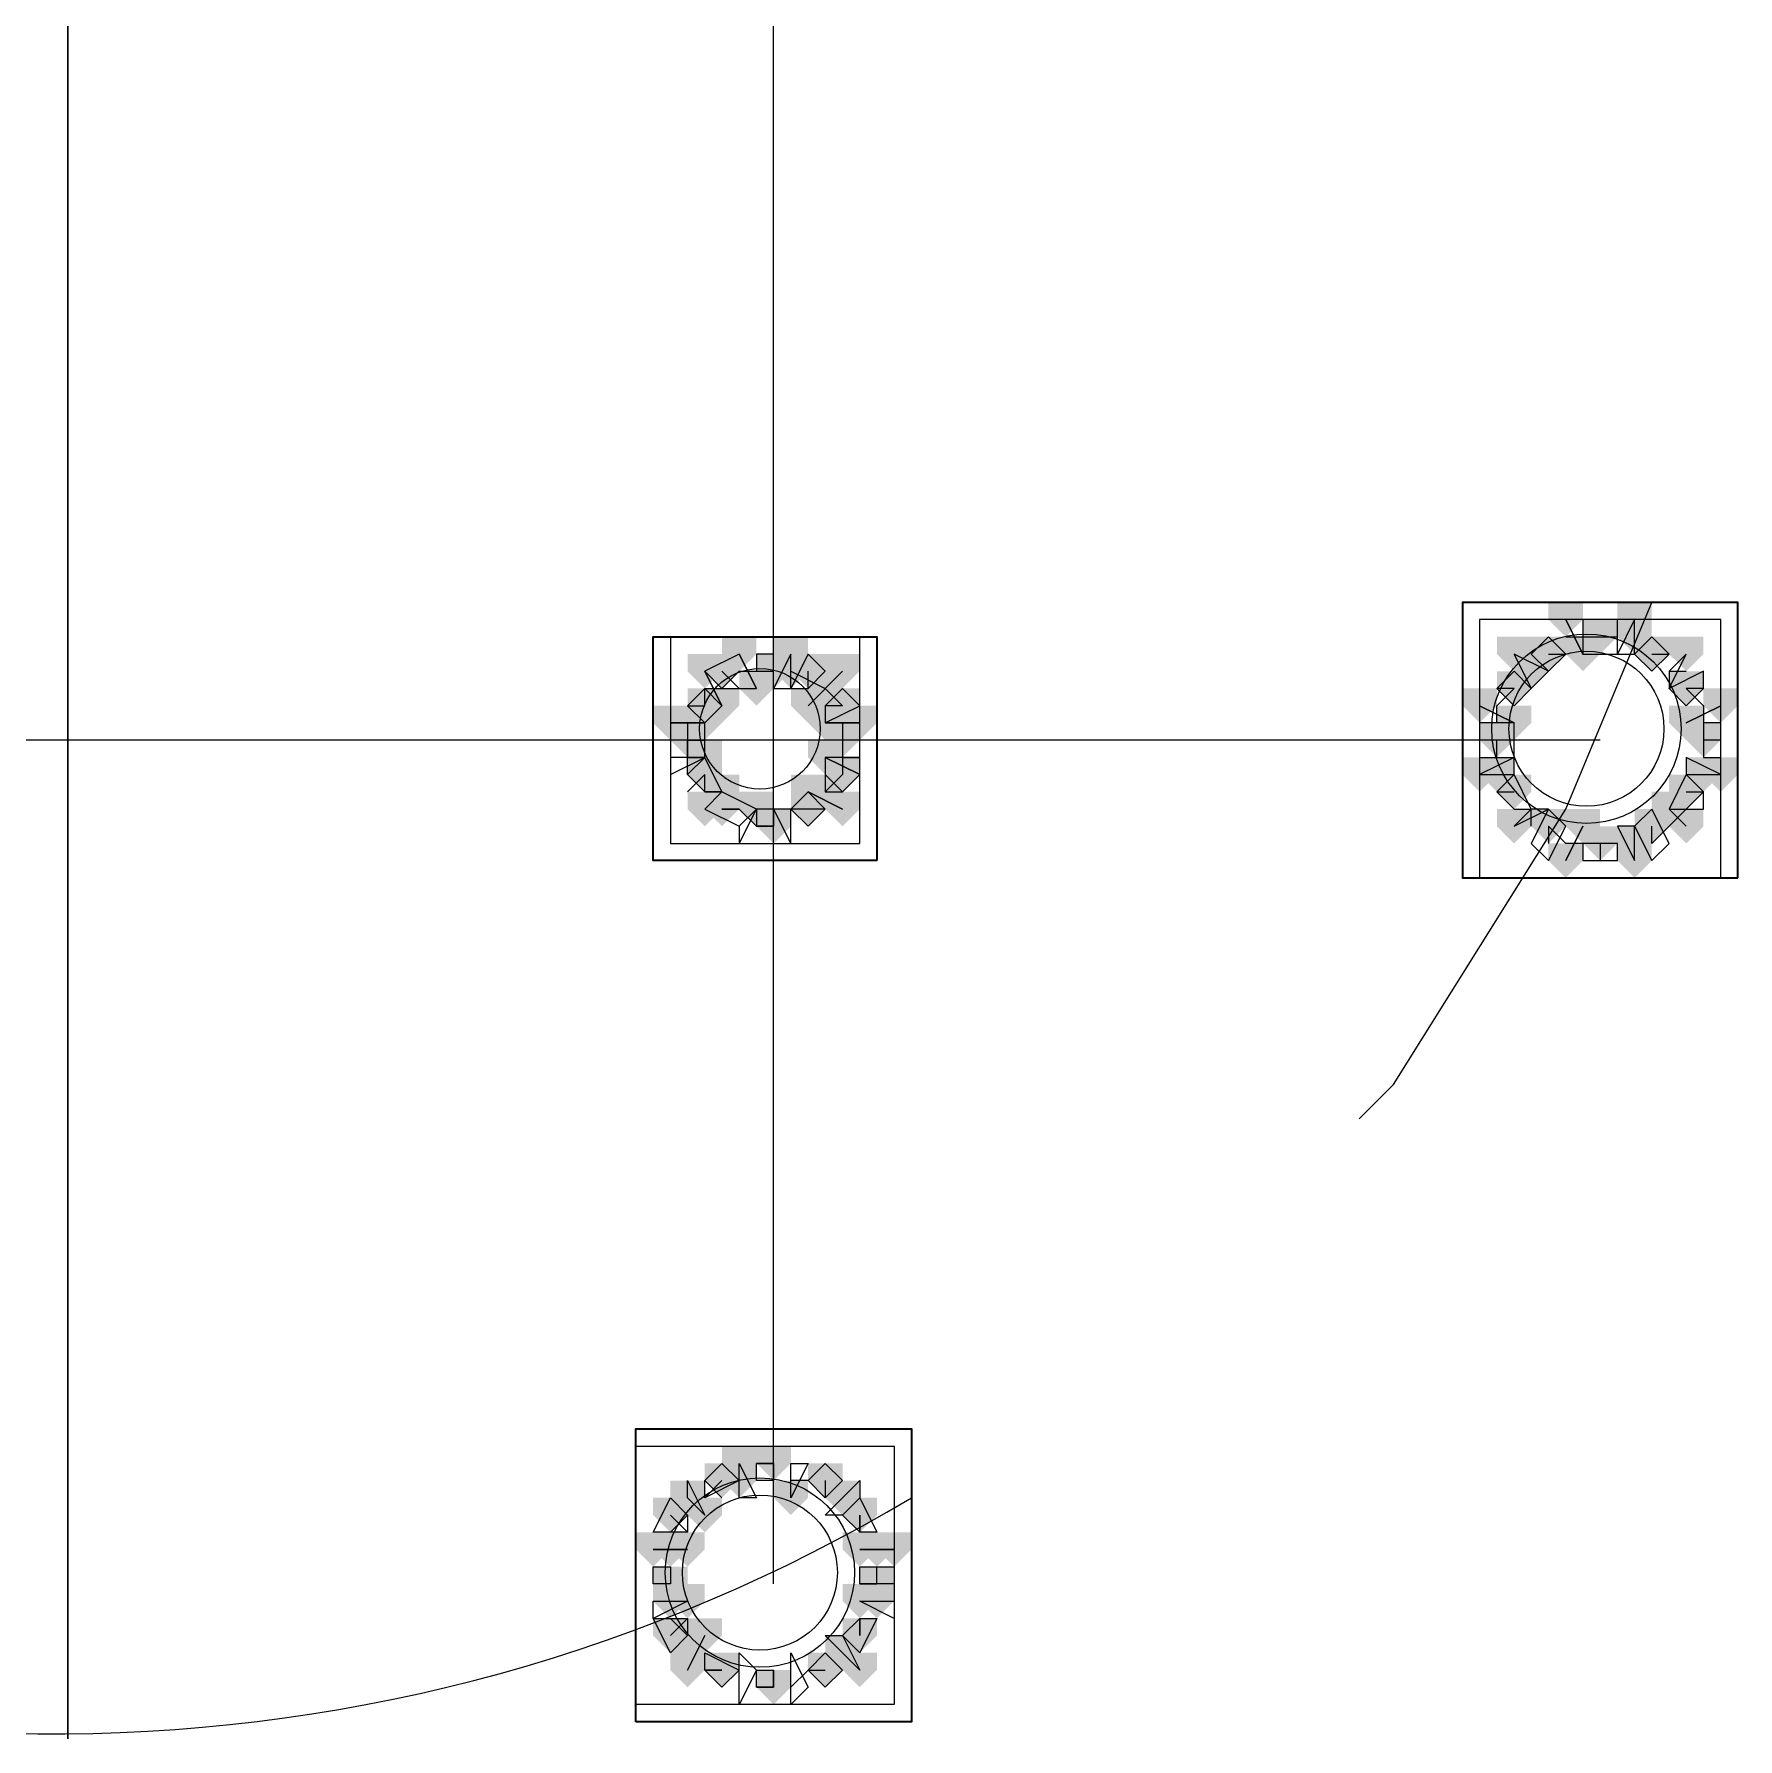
# Model space of a CAD drawing. Header units: millimetres. Extents: x 2315 to 4619, y 1334 to 1897.
# Drawn here: x 4171.91 to 4177.96, y 1548.66 to 1554.71 of the extents above; entities that cross this region are included whole.
import ezdxf

# ---------------------------------------------------------------- set-up
doc = ezdxf.new("R2010")
doc.units = ezdxf.units.MM
for name, color, linetype, true_color in [('PDF_10', 7, 'Continuous', 0x00b85c), ('PDF_AXIS', 7, 'Continuous', 0x00b85c), ('PDF_柱构件', 7, 'Continuous', 0x00b85c), ('PDF_转运站初步方案', 7, 'Continuous', 0x00b85c)]:
    doc.layers.add(name, color=color, linetype=linetype, true_color=true_color)
doc.layers.add('PDF_中心线层', color=1, linetype='Continuous')
doc.layers.add('PDF_粗实线层', color=7, linetype='Continuous')

msp = doc.modelspace()

# ---------------------------------------------------------------- hatches: boundary and pattern name
at = {"layer": 'PDF_10', "transparency": 33554559}
for points in [[(4177.4697, 1552.6298), (4177.4086, 1552.6298), (4177.4086, 1552.5687), (4177.4697, 1552.5076), (4177.5308, 1552.5687), (4177.5308, 1552.6298)], [(4177.4697, 1552.6298), (4177.4086, 1552.6298), (4177.4086, 1552.5687), (4177.4697, 1552.5076), (4177.5308, 1552.5687), (4177.5308, 1552.6298)], [(4177.4697, 1552.6298), (4177.4086, 1552.6298), (4177.4086, 1552.5687), (4177.4697, 1552.5076), (4177.5308, 1552.5687), (4177.5308, 1552.6298)], [(4177.2864, 1552.5687), (4177.2254, 1552.5687), (4177.2254, 1552.5076), (4177.2864, 1552.4466), (4177.3475, 1552.5076), (4177.3475, 1552.5687)], [(4177.2864, 1552.5687), (4177.2254, 1552.5687), (4177.2254, 1552.5076), (4177.2864, 1552.4466), (4177.3475, 1552.5076), (4177.3475, 1552.5687)], [(4177.2864, 1552.5687), (4177.2254, 1552.5687), (4177.2254, 1552.5076), (4177.2864, 1552.4466), (4177.3475, 1552.5076), (4177.3475, 1552.5687)], [(4177.6529, 1552.5687), (4177.5918, 1552.5687), (4177.5918, 1552.5076), (4177.6529, 1552.4466), (4177.714, 1552.5076), (4177.714, 1552.5687)], [(4177.6529, 1552.5687), (4177.5918, 1552.5687), (4177.5918, 1552.5076), (4177.6529, 1552.4466), (4177.714, 1552.5076), (4177.714, 1552.5687)], [(4177.6529, 1552.5687), (4177.5918, 1552.5687), (4177.5918, 1552.5076), (4177.6529, 1552.4466), (4177.714, 1552.5076), (4177.714, 1552.5687)], [(4174.3545, 1552.5076), (4174.2935, 1552.5076), (4174.2935, 1552.4466), (4174.3545, 1552.3855), (4174.4156, 1552.4466), (4174.4156, 1552.5076)], [(4174.3545, 1552.5076), (4174.2935, 1552.5076), (4174.2935, 1552.4466), (4174.3545, 1552.3855), (4174.4156, 1552.4466), (4174.4156, 1552.5076)], [(4174.5378, 1552.5076), (4174.4767, 1552.5076), (4174.4767, 1552.4466), (4174.5378, 1552.3855), (4174.5989, 1552.4466), (4174.5989, 1552.5076)], [(4174.5378, 1552.5076), (4174.4767, 1552.5076), (4174.4767, 1552.4466), (4174.5378, 1552.3855), (4174.5989, 1552.4466), (4174.5989, 1552.5076)], [(4174.6599, 1552.5076), (4174.5989, 1552.5076), (4174.5989, 1552.4466), (4174.6599, 1552.3855), (4174.721, 1552.4466), (4174.721, 1552.5076)], [(4174.6599, 1552.5076), (4174.5989, 1552.5076), (4174.5989, 1552.4466), (4174.6599, 1552.3855), (4174.721, 1552.4466), (4174.721, 1552.5076)], [(4177.1643, 1552.4466), (4177.1032, 1552.4466), (4177.1032, 1552.3855), (4177.1643, 1552.3244), (4177.2254, 1552.3855), (4177.2254, 1552.4466)], [(4177.1643, 1552.4466), (4177.1032, 1552.4466), (4177.1032, 1552.3855), (4177.1643, 1552.3244), (4177.2254, 1552.3855), (4177.2254, 1552.4466)], [(4177.7751, 1552.4466), (4177.714, 1552.4466), (4177.714, 1552.3855), (4177.7751, 1552.3244), (4177.8362, 1552.3855), (4177.8362, 1552.4466)], [(4177.7751, 1552.4466), (4177.714, 1552.4466), (4177.714, 1552.3855), (4177.7751, 1552.3244), (4177.8362, 1552.3855), (4177.8362, 1552.4466)], [(4174.2935, 1552.3855), (4174.2324, 1552.3855), (4174.2324, 1552.3244), (4174.2935, 1552.2633), (4174.3545, 1552.3244), (4174.3545, 1552.3855)], [(4174.2935, 1552.3855), (4174.2324, 1552.3855), (4174.2324, 1552.3244), (4174.2935, 1552.2633), (4174.3545, 1552.3244), (4174.3545, 1552.3855)], [(4174.7821, 1552.3855), (4174.721, 1552.3855), (4174.721, 1552.3244), (4174.7821, 1552.2633), (4174.8432, 1552.3244), (4174.8432, 1552.3855)], [(4174.7821, 1552.3855), (4174.721, 1552.3855), (4174.721, 1552.3244), (4174.7821, 1552.2633), (4174.8432, 1552.3244), (4174.8432, 1552.3855)], [(4174.2324, 1552.2633), (4174.1713, 1552.2633), (4174.1713, 1552.2022), (4174.2324, 1552.1412), (4174.2935, 1552.2022), (4174.2935, 1552.2633)], [(4174.2324, 1552.2633), (4174.1713, 1552.2633), (4174.1713, 1552.2022), (4174.2324, 1552.1412), (4174.2935, 1552.2022), (4174.2935, 1552.2633)], [(4174.7821, 1552.2633), (4174.721, 1552.2633), (4174.721, 1552.2022), (4174.7821, 1552.1412), (4174.8432, 1552.2022), (4174.8432, 1552.2633)], [(4174.7821, 1552.2633), (4174.721, 1552.2633), (4174.721, 1552.2022), (4174.7821, 1552.1412), (4174.8432, 1552.2022), (4174.8432, 1552.2633)], [(4177.1032, 1552.2633), (4177.0421, 1552.2633), (4177.0421, 1552.2022), (4177.1032, 1552.1412), (4177.1643, 1552.2022), (4177.1643, 1552.2633)], [(4177.1032, 1552.2633), (4177.0421, 1552.2633), (4177.0421, 1552.2022), (4177.1032, 1552.1412), (4177.1643, 1552.2022), (4177.1643, 1552.2633)], [(4177.1032, 1552.2633), (4177.0421, 1552.2633), (4177.0421, 1552.2022), (4177.1032, 1552.1412), (4177.1643, 1552.2022), (4177.1643, 1552.2633)], [(4177.8362, 1552.2633), (4177.7751, 1552.2633), (4177.7751, 1552.2022), (4177.8362, 1552.1412), (4177.8972, 1552.2022), (4177.8972, 1552.2633)], [(4177.8362, 1552.2633), (4177.7751, 1552.2633), (4177.7751, 1552.2022), (4177.8362, 1552.1412), (4177.8972, 1552.2022), (4177.8972, 1552.2633)], [(4174.2935, 1552.1412), (4174.2324, 1552.1412), (4174.2324, 1552.0801), (4174.2935, 1552.019), (4174.3545, 1552.0801), (4174.3545, 1552.1412)], [(4174.2935, 1552.1412), (4174.2324, 1552.1412), (4174.2324, 1552.0801), (4174.2935, 1552.019), (4174.3545, 1552.0801), (4174.3545, 1552.1412)], [(4174.7821, 1552.1412), (4174.721, 1552.1412), (4174.721, 1552.0801), (4174.7821, 1552.019), (4174.8432, 1552.0801), (4174.8432, 1552.1412)], [(4174.7821, 1552.1412), (4174.721, 1552.1412), (4174.721, 1552.0801), (4174.7821, 1552.019), (4174.8432, 1552.0801), (4174.8432, 1552.1412)], [(4177.1643, 1552.0801), (4177.1032, 1552.0801), (4177.1032, 1552.019), (4177.1643, 1551.9579), (4177.2254, 1552.019), (4177.2254, 1552.0801)], [(4177.1643, 1552.0801), (4177.1032, 1552.0801), (4177.1032, 1552.019), (4177.1643, 1551.9579), (4177.2254, 1552.019), (4177.2254, 1552.0801)], [(4177.7751, 1552.0801), (4177.714, 1552.0801), (4177.714, 1552.019), (4177.7751, 1551.9579), (4177.8362, 1552.019), (4177.8362, 1552.0801)], [(4177.7751, 1552.0801), (4177.714, 1552.0801), (4177.714, 1552.019), (4177.7751, 1551.9579), (4177.8362, 1552.019), (4177.8362, 1552.0801)], [(4174.3545, 1552.019), (4174.2935, 1552.019), (4174.2935, 1551.9579), (4174.3545, 1551.8968), (4174.4156, 1551.9579), (4174.4156, 1552.019)], [(4174.3545, 1552.019), (4174.2935, 1552.019), (4174.2935, 1551.9579), (4174.3545, 1551.8968), (4174.4156, 1551.9579), (4174.4156, 1552.019)], [(4174.6599, 1552.019), (4174.5989, 1552.019), (4174.5989, 1551.9579), (4174.6599, 1551.8968), (4174.721, 1551.9579), (4174.721, 1552.019)], [(4174.6599, 1552.019), (4174.5989, 1552.019), (4174.5989, 1551.9579), (4174.6599, 1551.8968), (4174.721, 1551.9579), (4174.721, 1552.019)], [(4174.6599, 1552.019), (4174.5989, 1552.019), (4174.5989, 1551.9579), (4174.6599, 1551.8968), (4174.721, 1551.9579), (4174.721, 1552.019)], [(4174.5378, 1551.9579), (4174.4767, 1551.9579), (4174.4767, 1551.8968), (4174.5378, 1551.8357), (4174.5989, 1551.8968), (4174.5989, 1551.9579)], [(4174.5378, 1551.9579), (4174.4767, 1551.9579), (4174.4767, 1551.8968), (4174.5378, 1551.8357), (4174.5989, 1551.8968), (4174.5989, 1551.9579)], [(4177.2864, 1551.9579), (4177.2254, 1551.9579), (4177.2254, 1551.8968), (4177.2864, 1551.8357), (4177.3475, 1551.8968), (4177.3475, 1551.9579)], [(4177.2864, 1551.9579), (4177.2254, 1551.9579), (4177.2254, 1551.8968), (4177.2864, 1551.8357), (4177.3475, 1551.8968), (4177.3475, 1551.9579)], [(4177.6529, 1551.9579), (4177.5918, 1551.9579), (4177.5918, 1551.8968), (4177.6529, 1551.8357), (4177.714, 1551.8968), (4177.714, 1551.9579)], [(4177.6529, 1551.9579), (4177.5918, 1551.9579), (4177.5918, 1551.8968), (4177.6529, 1551.8357), (4177.714, 1551.8968), (4177.714, 1551.9579)], [(4177.4697, 1551.8968), (4177.4086, 1551.8968), (4177.4086, 1551.8357), (4177.4697, 1551.7747), (4177.5308, 1551.8357), (4177.5308, 1551.8968)], [(4177.4697, 1551.8968), (4177.4086, 1551.8968), (4177.4086, 1551.8357), (4177.4697, 1551.7747), (4177.5308, 1551.8357), (4177.5308, 1551.8968)], [(4174.5378, 1549.6979), (4174.4767, 1549.6979), (4174.4767, 1549.6368), (4174.5378, 1549.5757), (4174.5989, 1549.6368), (4174.5989, 1549.6979)], [(4174.5378, 1549.6979), (4174.4767, 1549.6979), (4174.4767, 1549.6368), (4174.5378, 1549.5757), (4174.5989, 1549.6368), (4174.5989, 1549.6979)], [(4174.3545, 1549.6368), (4174.2935, 1549.6368), (4174.2935, 1549.5757), (4174.3545, 1549.5147), (4174.4156, 1549.5757), (4174.4156, 1549.6368)], [(4174.3545, 1549.6368), (4174.2935, 1549.6368), (4174.2935, 1549.5757), (4174.3545, 1549.5147), (4174.4156, 1549.5757), (4174.4156, 1549.6368)], [(4174.721, 1549.6368), (4174.6599, 1549.6368), (4174.6599, 1549.5757), (4174.721, 1549.5147), (4174.7821, 1549.5757), (4174.7821, 1549.6368)], [(4174.721, 1549.6368), (4174.6599, 1549.6368), (4174.6599, 1549.5757), (4174.721, 1549.5147), (4174.7821, 1549.5757), (4174.7821, 1549.6368)], [(4174.1713, 1549.5147), (4174.1102, 1549.5147), (4174.1102, 1549.4536), (4174.1713, 1549.3925), (4174.2324, 1549.4536), (4174.2324, 1549.5147)], [(4174.1713, 1549.5147), (4174.1102, 1549.5147), (4174.1102, 1549.4536), (4174.1713, 1549.3925), (4174.2324, 1549.4536), (4174.2324, 1549.5147)], [(4174.8432, 1549.5147), (4174.7821, 1549.5147), (4174.7821, 1549.4536), (4174.8432, 1549.3925), (4174.9043, 1549.4536), (4174.9043, 1549.5147)], [(4174.8432, 1549.5147), (4174.7821, 1549.5147), (4174.7821, 1549.4536), (4174.8432, 1549.3925), (4174.9043, 1549.4536), (4174.9043, 1549.5147)], [(4174.1713, 1549.2703), (4174.1102, 1549.2703), (4174.1102, 1549.2093), (4174.1713, 1549.1482), (4174.2324, 1549.2093), (4174.2324, 1549.2703)], [(4174.1713, 1549.2703), (4174.1102, 1549.2703), (4174.1102, 1549.2093), (4174.1713, 1549.1482), (4174.2324, 1549.2093), (4174.2324, 1549.2703)], [(4174.9043, 1549.2703), (4174.8432, 1549.2703), (4174.8432, 1549.2093), (4174.9043, 1549.1482), (4174.9654, 1549.2093), (4174.9654, 1549.2703)], [(4174.9043, 1549.2703), (4174.8432, 1549.2703), (4174.8432, 1549.2093), (4174.9043, 1549.1482), (4174.9654, 1549.2093), (4174.9654, 1549.2703)], [(4174.1713, 1549.0871), (4174.1102, 1549.0871), (4174.1102, 1549.026), (4174.1713, 1548.9649), (4174.2324, 1549.026), (4174.2324, 1549.0871)], [(4174.1713, 1549.0871), (4174.1102, 1549.0871), (4174.1102, 1549.026), (4174.1713, 1548.9649), (4174.2324, 1549.026), (4174.2324, 1549.0871)], [(4174.8432, 1549.0871), (4174.7821, 1549.0871), (4174.7821, 1549.026), (4174.8432, 1548.9649), (4174.9043, 1549.026), (4174.9043, 1549.0871)], [(4174.8432, 1549.0871), (4174.7821, 1549.0871), (4174.7821, 1549.026), (4174.8432, 1548.9649), (4174.9043, 1549.026), (4174.9043, 1549.0871)], [(4174.3545, 1548.9649), (4174.2935, 1548.9649), (4174.2935, 1548.9039), (4174.3545, 1548.8428), (4174.4156, 1548.9039), (4174.4156, 1548.9649)], [(4174.3545, 1548.9649), (4174.2935, 1548.9649), (4174.2935, 1548.9039), (4174.3545, 1548.8428), (4174.4156, 1548.9039), (4174.4156, 1548.9649)], [(4174.721, 1548.9649), (4174.6599, 1548.9649), (4174.6599, 1548.9039), (4174.721, 1548.8428), (4174.7821, 1548.9039), (4174.7821, 1548.9649)], [(4174.721, 1548.9649), (4174.6599, 1548.9649), (4174.6599, 1548.9039), (4174.721, 1548.8428), (4174.7821, 1548.9039), (4174.7821, 1548.9649)], [(4174.721, 1548.9649), (4174.6599, 1548.9649), (4174.6599, 1548.9039), (4174.721, 1548.8428), (4174.7821, 1548.9039), (4174.7821, 1548.9649)], [(4174.5378, 1548.9039), (4174.4767, 1548.9039), (4174.4767, 1548.8428), (4174.5378, 1548.7817), (4174.5989, 1548.8428), (4174.5989, 1548.9039)], [(4174.5378, 1548.9039), (4174.4767, 1548.9039), (4174.4767, 1548.8428), (4174.5378, 1548.7817), (4174.5989, 1548.8428), (4174.5989, 1548.9039)]]:
    msp.add_hatch(color=256, dxfattribs=at).paths.add_polyline_path(points)
at = {"layer": 'PDF_柱构件', "transparency": 33554559}
for points in [[(4177.3475, 1552.6909), (4177.2864, 1552.6909), (4177.2864, 1552.6298), (4177.3475, 1552.5687), (4177.4086, 1552.6298), (4177.4086, 1552.6909)], [(4177.5918, 1552.6909), (4177.5308, 1552.6909), (4177.5308, 1552.6298), (4177.5918, 1552.5687), (4177.6529, 1552.6298), (4177.6529, 1552.6909)], [(4177.5918, 1552.6298), (4177.5308, 1552.6298), (4177.5308, 1552.5687), (4177.5918, 1552.5076), (4177.6529, 1552.5687), (4177.6529, 1552.6298)], [(4174.4156, 1552.5687), (4174.3545, 1552.5687), (4174.3545, 1552.5076), (4174.4156, 1552.4466), (4174.4767, 1552.5076), (4174.4767, 1552.5687)], [(4174.5989, 1552.5687), (4174.5378, 1552.5687), (4174.5378, 1552.5076), (4174.5989, 1552.4466), (4174.6599, 1552.5076), (4174.6599, 1552.5687)], [(4177.1643, 1552.5687), (4177.1032, 1552.5687), (4177.1032, 1552.5076), (4177.1643, 1552.4466), (4177.2254, 1552.5076), (4177.2254, 1552.5687)], [(4177.4086, 1552.5687), (4177.3475, 1552.5687), (4177.3475, 1552.5076), (4177.4086, 1552.4466), (4177.4697, 1552.5076), (4177.4697, 1552.5687)], [(4177.7751, 1552.5687), (4177.714, 1552.5687), (4177.714, 1552.5076), (4177.7751, 1552.4466), (4177.8362, 1552.5076), (4177.8362, 1552.5687)], [(4174.2935, 1552.5076), (4174.2324, 1552.5076), (4174.2324, 1552.4466), (4174.2935, 1552.3855), (4174.3545, 1552.4466), (4174.3545, 1552.5076)], [(4174.5989, 1552.5076), (4174.5378, 1552.5076), (4174.5378, 1552.4466), (4174.5989, 1552.3855), (4174.6599, 1552.4466), (4174.6599, 1552.5076)], [(4174.7821, 1552.5076), (4174.721, 1552.5076), (4174.721, 1552.4466), (4174.7821, 1552.3855), (4174.8432, 1552.4466), (4174.8432, 1552.5076)], [(4177.2254, 1552.5076), (4177.1643, 1552.5076), (4177.1643, 1552.4466), (4177.2254, 1552.3855), (4177.2864, 1552.4466), (4177.2864, 1552.5076)], [(4174.4767, 1552.4466), (4174.4156, 1552.4466), (4174.4156, 1552.3855), (4174.4767, 1552.3244), (4174.5378, 1552.3855), (4174.5378, 1552.4466)], [(4174.721, 1552.4466), (4174.6599, 1552.4466), (4174.6599, 1552.3855), (4174.721, 1552.3244), (4174.7821, 1552.3855), (4174.7821, 1552.4466)], [(4174.3545, 1552.3855), (4174.2935, 1552.3855), (4174.2935, 1552.3244), (4174.3545, 1552.2633), (4174.4156, 1552.3244), (4174.4156, 1552.3855)], [(4174.6599, 1552.3855), (4174.5989, 1552.3855), (4174.5989, 1552.3244), (4174.6599, 1552.2633), (4174.721, 1552.3244), (4174.721, 1552.3855)], [(4177.0421, 1552.3855), (4176.981, 1552.3855), (4176.981, 1552.3244), (4177.0421, 1552.2633), (4177.1032, 1552.3244), (4177.1032, 1552.3855)], [(4177.8972, 1552.3855), (4177.8362, 1552.3855), (4177.8362, 1552.3244), (4177.8972, 1552.2633), (4177.9583, 1552.3244), (4177.9583, 1552.3855)], [(4174.1713, 1552.3244), (4174.1102, 1552.3244), (4174.1102, 1552.2633), (4174.1713, 1552.2022), (4174.2324, 1552.2633), (4174.2324, 1552.3244)], [(4174.2324, 1552.3244), (4174.1713, 1552.3244), (4174.1713, 1552.2633), (4174.2324, 1552.2022), (4174.2935, 1552.2633), (4174.2935, 1552.3244)], [(4174.2935, 1552.3244), (4174.2324, 1552.3244), (4174.2324, 1552.2633), (4174.2935, 1552.2022), (4174.3545, 1552.2633), (4174.3545, 1552.3244)], [(4174.721, 1552.3244), (4174.6599, 1552.3244), (4174.6599, 1552.2633), (4174.721, 1552.2022), (4174.7821, 1552.2633), (4174.7821, 1552.3244)], [(4174.7821, 1552.3244), (4174.721, 1552.3244), (4174.721, 1552.2633), (4174.7821, 1552.2022), (4174.8432, 1552.2633), (4174.8432, 1552.3244)], [(4174.8432, 1552.3244), (4174.7821, 1552.3244), (4174.7821, 1552.2633), (4174.8432, 1552.2022), (4174.9043, 1552.2633), (4174.9043, 1552.3244)], [(4177.1643, 1552.3244), (4177.1032, 1552.3244), (4177.1032, 1552.2633), (4177.1643, 1552.2022), (4177.2254, 1552.2633), (4177.2254, 1552.3244)], [(4177.7751, 1552.3244), (4177.714, 1552.3244), (4177.714, 1552.2633), (4177.7751, 1552.2022), (4177.8362, 1552.2633), (4177.8362, 1552.3244)], [(4174.2935, 1552.2022), (4174.2324, 1552.2022), (4174.2324, 1552.1412), (4174.2935, 1552.0801), (4174.3545, 1552.1412), (4174.3545, 1552.2022)], [(4174.721, 1552.2022), (4174.6599, 1552.2022), (4174.6599, 1552.1412), (4174.721, 1552.0801), (4174.7821, 1552.1412), (4174.7821, 1552.2022)], [(4177.0421, 1552.1412), (4176.981, 1552.1412), (4176.981, 1552.0801), (4177.0421, 1552.019), (4177.1032, 1552.0801), (4177.1032, 1552.1412)], [(4177.1032, 1552.1412), (4177.0421, 1552.1412), (4177.0421, 1552.0801), (4177.1032, 1552.019), (4177.1643, 1552.0801), (4177.1643, 1552.1412)], [(4177.8362, 1552.1412), (4177.7751, 1552.1412), (4177.7751, 1552.0801), (4177.8362, 1552.019), (4177.8972, 1552.0801), (4177.8972, 1552.1412)], [(4177.8972, 1552.1412), (4177.8362, 1552.1412), (4177.8362, 1552.0801), (4177.8972, 1552.019), (4177.9583, 1552.0801), (4177.9583, 1552.1412)], [(4174.3545, 1552.0801), (4174.2935, 1552.0801), (4174.2935, 1552.019), (4174.3545, 1551.9579), (4174.4156, 1552.019), (4174.4156, 1552.0801)], [(4174.6599, 1552.0801), (4174.5989, 1552.0801), (4174.5989, 1552.019), (4174.6599, 1551.9579), (4174.721, 1552.019), (4174.721, 1552.0801)], [(4174.721, 1552.0801), (4174.6599, 1552.0801), (4174.6599, 1552.019), (4174.721, 1551.9579), (4174.7821, 1552.019), (4174.7821, 1552.0801)], [(4174.2935, 1552.019), (4174.2324, 1552.019), (4174.2324, 1551.9579), (4174.2935, 1551.8968), (4174.3545, 1551.9579), (4174.3545, 1552.019)], [(4174.4767, 1552.019), (4174.4156, 1552.019), (4174.4156, 1551.9579), (4174.4767, 1551.8968), (4174.5378, 1551.9579), (4174.5378, 1552.019)], [(4174.7821, 1552.019), (4174.721, 1552.019), (4174.721, 1551.9579), (4174.7821, 1551.8968), (4174.8432, 1551.9579), (4174.8432, 1552.019)], [(4177.714, 1552.019), (4177.6529, 1552.019), (4177.6529, 1551.9579), (4177.714, 1551.8968), (4177.7751, 1551.9579), (4177.7751, 1552.019)], [(4177.1643, 1551.9579), (4177.1032, 1551.9579), (4177.1032, 1551.8968), (4177.1643, 1551.8357), (4177.2254, 1551.8968), (4177.2254, 1551.9579)], [(4177.4086, 1551.9579), (4177.3475, 1551.9579), (4177.3475, 1551.8968), (4177.4086, 1551.8357), (4177.4697, 1551.8968), (4177.4697, 1551.9579)], [(4177.7751, 1551.9579), (4177.714, 1551.9579), (4177.714, 1551.8968), (4177.7751, 1551.8357), (4177.8362, 1551.8968), (4177.8362, 1551.9579)], [(4177.5918, 1551.8968), (4177.5308, 1551.8968), (4177.5308, 1551.8357), (4177.5918, 1551.7747), (4177.6529, 1551.8357), (4177.6529, 1551.8968)], [(4177.3475, 1551.8357), (4177.2864, 1551.8357), (4177.2864, 1551.7747), (4177.3475, 1551.7136), (4177.4086, 1551.7747), (4177.4086, 1551.8357)], [(4177.5918, 1551.8357), (4177.5308, 1551.8357), (4177.5308, 1551.7747), (4177.5918, 1551.7136), (4177.6529, 1551.7747), (4177.6529, 1551.8357)], [(4174.4156, 1549.6979), (4174.3545, 1549.6979), (4174.3545, 1549.6368), (4174.4156, 1549.5757), (4174.4767, 1549.6368), (4174.4767, 1549.6979)], [(4174.4156, 1549.6368), (4174.3545, 1549.6368), (4174.3545, 1549.5757), (4174.4156, 1549.5147), (4174.4767, 1549.5757), (4174.4767, 1549.6368)], [(4174.2324, 1549.5757), (4174.1713, 1549.5757), (4174.1713, 1549.5147), (4174.2324, 1549.4536), (4174.2935, 1549.5147), (4174.2935, 1549.5757)], [(4174.5989, 1549.5757), (4174.5378, 1549.5757), (4174.5378, 1549.5147), (4174.5989, 1549.4536), (4174.6599, 1549.5147), (4174.6599, 1549.5757)], [(4174.7821, 1549.5757), (4174.721, 1549.5757), (4174.721, 1549.5147), (4174.7821, 1549.4536), (4174.8432, 1549.5147), (4174.8432, 1549.5757)], [(4174.2935, 1549.5147), (4174.2324, 1549.5147), (4174.2324, 1549.4536), (4174.2935, 1549.3925), (4174.3545, 1549.4536), (4174.3545, 1549.5147)], [(4174.1102, 1549.3925), (4174.0491, 1549.3925), (4174.0491, 1549.3314), (4174.1102, 1549.2703), (4174.1713, 1549.3314), (4174.1713, 1549.3925)], [(4174.1713, 1549.3925), (4174.1102, 1549.3925), (4174.1102, 1549.3314), (4174.1713, 1549.2703), (4174.2324, 1549.3314), (4174.2324, 1549.3925)], [(4174.2324, 1549.3925), (4174.1713, 1549.3925), (4174.1713, 1549.3314), (4174.2324, 1549.2703), (4174.2935, 1549.3314), (4174.2935, 1549.3925)], [(4174.8432, 1549.3925), (4174.7821, 1549.3925), (4174.7821, 1549.3314), (4174.8432, 1549.2703), (4174.9043, 1549.3314), (4174.9043, 1549.3925)], [(4174.9043, 1549.3925), (4174.8432, 1549.3925), (4174.8432, 1549.3314), (4174.9043, 1549.2703), (4174.9654, 1549.3314), (4174.9654, 1549.3925)], [(4174.9654, 1549.3925), (4174.9043, 1549.3925), (4174.9043, 1549.3314), (4174.9654, 1549.2703), (4175.0264, 1549.3314), (4175.0264, 1549.3925)], [(4174.1713, 1549.2093), (4174.1102, 1549.2093), (4174.1102, 1549.1482), (4174.1713, 1549.0871), (4174.2324, 1549.1482), (4174.2324, 1549.2093)], [(4174.2324, 1549.2093), (4174.1713, 1549.2093), (4174.1713, 1549.1482), (4174.2324, 1549.0871), (4174.2935, 1549.1482), (4174.2935, 1549.2093)], [(4174.8432, 1549.2093), (4174.7821, 1549.2093), (4174.7821, 1549.1482), (4174.8432, 1549.0871), (4174.9043, 1549.1482), (4174.9043, 1549.2093)], [(4174.9043, 1549.2093), (4174.8432, 1549.2093), (4174.8432, 1549.1482), (4174.9043, 1549.0871), (4174.9654, 1549.1482), (4174.9654, 1549.2093)], [(4174.2935, 1549.0871), (4174.2324, 1549.0871), (4174.2324, 1549.026), (4174.2935, 1548.9649), (4174.3545, 1549.026), (4174.3545, 1549.0871)], [(4174.2324, 1549.026), (4174.1713, 1549.026), (4174.1713, 1548.9649), (4174.2324, 1548.9039), (4174.2935, 1548.9649), (4174.2935, 1549.026)], [(4174.7821, 1549.026), (4174.721, 1549.026), (4174.721, 1548.9649), (4174.7821, 1548.9039), (4174.8432, 1548.9649), (4174.8432, 1549.026)], [(4174.2324, 1548.9649), (4174.1713, 1548.9649), (4174.1713, 1548.9039), (4174.2324, 1548.8428), (4174.2935, 1548.9039), (4174.2935, 1548.9649)], [(4174.8432, 1548.9649), (4174.7821, 1548.9649), (4174.7821, 1548.9039), (4174.8432, 1548.8428), (4174.9043, 1548.9039), (4174.9043, 1548.9649)]]:
    msp.add_hatch(color=256, dxfattribs=at).paths.add_polyline_path(points)
at = {"layer": 'PDF_转运站初步方案', "transparency": 33554559}
for points in [[(4177.4697, 1552.6298), (4177.4086, 1552.6298), (4177.4086, 1552.5687), (4177.4697, 1552.5076), (4177.5308, 1552.5687), (4177.5308, 1552.6298)], [(4177.4697, 1552.6298), (4177.4086, 1552.6298), (4177.4086, 1552.5687), (4177.4697, 1552.5076), (4177.5308, 1552.5687), (4177.5308, 1552.6298)], [(4177.2864, 1552.5687), (4177.2254, 1552.5687), (4177.2254, 1552.5076), (4177.2864, 1552.4466), (4177.3475, 1552.5076), (4177.3475, 1552.5687)], [(4177.2864, 1552.5687), (4177.2254, 1552.5687), (4177.2254, 1552.5076), (4177.2864, 1552.4466), (4177.3475, 1552.5076), (4177.3475, 1552.5687)], [(4177.6529, 1552.5687), (4177.5918, 1552.5687), (4177.5918, 1552.5076), (4177.6529, 1552.4466), (4177.714, 1552.5076), (4177.714, 1552.5687)], [(4177.6529, 1552.5687), (4177.5918, 1552.5687), (4177.5918, 1552.5076), (4177.6529, 1552.4466), (4177.714, 1552.5076), (4177.714, 1552.5687)], [(4174.3545, 1552.5076), (4174.2935, 1552.5076), (4174.2935, 1552.4466), (4174.3545, 1552.3855), (4174.4156, 1552.4466), (4174.4156, 1552.5076)], [(4174.3545, 1552.5076), (4174.2935, 1552.5076), (4174.2935, 1552.4466), (4174.3545, 1552.3855), (4174.4156, 1552.4466), (4174.4156, 1552.5076)], [(4174.5378, 1552.5076), (4174.4767, 1552.5076), (4174.4767, 1552.4466), (4174.5378, 1552.3855), (4174.5989, 1552.4466), (4174.5989, 1552.5076)], [(4174.5378, 1552.5076), (4174.4767, 1552.5076), (4174.4767, 1552.4466), (4174.5378, 1552.3855), (4174.5989, 1552.4466), (4174.5989, 1552.5076)], [(4174.6599, 1552.5076), (4174.5989, 1552.5076), (4174.5989, 1552.4466), (4174.6599, 1552.3855), (4174.721, 1552.4466), (4174.721, 1552.5076)], [(4174.6599, 1552.5076), (4174.5989, 1552.5076), (4174.5989, 1552.4466), (4174.6599, 1552.3855), (4174.721, 1552.4466), (4174.721, 1552.5076)], [(4177.1643, 1552.4466), (4177.1032, 1552.4466), (4177.1032, 1552.3855), (4177.1643, 1552.3244), (4177.2254, 1552.3855), (4177.2254, 1552.4466)], [(4177.1643, 1552.4466), (4177.1032, 1552.4466), (4177.1032, 1552.3855), (4177.1643, 1552.3244), (4177.2254, 1552.3855), (4177.2254, 1552.4466)], [(4177.7751, 1552.4466), (4177.714, 1552.4466), (4177.714, 1552.3855), (4177.7751, 1552.3244), (4177.8362, 1552.3855), (4177.8362, 1552.4466)], [(4177.7751, 1552.4466), (4177.714, 1552.4466), (4177.714, 1552.3855), (4177.7751, 1552.3244), (4177.8362, 1552.3855), (4177.8362, 1552.4466)], [(4174.2935, 1552.3855), (4174.2324, 1552.3855), (4174.2324, 1552.3244), (4174.2935, 1552.2633), (4174.3545, 1552.3244), (4174.3545, 1552.3855)], [(4174.2935, 1552.3855), (4174.2324, 1552.3855), (4174.2324, 1552.3244), (4174.2935, 1552.2633), (4174.3545, 1552.3244), (4174.3545, 1552.3855)], [(4174.7821, 1552.3855), (4174.721, 1552.3855), (4174.721, 1552.3244), (4174.7821, 1552.2633), (4174.8432, 1552.3244), (4174.8432, 1552.3855)], [(4174.7821, 1552.3855), (4174.721, 1552.3855), (4174.721, 1552.3244), (4174.7821, 1552.2633), (4174.8432, 1552.3244), (4174.8432, 1552.3855)], [(4174.2324, 1552.2633), (4174.1713, 1552.2633), (4174.1713, 1552.2022), (4174.2324, 1552.1412), (4174.2935, 1552.2022), (4174.2935, 1552.2633)], [(4174.2324, 1552.2633), (4174.1713, 1552.2633), (4174.1713, 1552.2022), (4174.2324, 1552.1412), (4174.2935, 1552.2022), (4174.2935, 1552.2633)], [(4174.7821, 1552.2633), (4174.721, 1552.2633), (4174.721, 1552.2022), (4174.7821, 1552.1412), (4174.8432, 1552.2022), (4174.8432, 1552.2633)], [(4174.7821, 1552.2633), (4174.721, 1552.2633), (4174.721, 1552.2022), (4174.7821, 1552.1412), (4174.8432, 1552.2022), (4174.8432, 1552.2633)], [(4177.1032, 1552.2633), (4177.0421, 1552.2633), (4177.0421, 1552.2022), (4177.1032, 1552.1412), (4177.1643, 1552.2022), (4177.1643, 1552.2633)], [(4177.1032, 1552.2633), (4177.0421, 1552.2633), (4177.0421, 1552.2022), (4177.1032, 1552.1412), (4177.1643, 1552.2022), (4177.1643, 1552.2633)], [(4177.8362, 1552.2633), (4177.7751, 1552.2633), (4177.7751, 1552.2022), (4177.8362, 1552.1412), (4177.8972, 1552.2022), (4177.8972, 1552.2633)], [(4177.8362, 1552.2633), (4177.7751, 1552.2633), (4177.7751, 1552.2022), (4177.8362, 1552.1412), (4177.8972, 1552.2022), (4177.8972, 1552.2633)], [(4174.2935, 1552.1412), (4174.2324, 1552.1412), (4174.2324, 1552.0801), (4174.2935, 1552.019), (4174.3545, 1552.0801), (4174.3545, 1552.1412)], [(4174.2935, 1552.1412), (4174.2324, 1552.1412), (4174.2324, 1552.0801), (4174.2935, 1552.019), (4174.3545, 1552.0801), (4174.3545, 1552.1412)], [(4174.7821, 1552.1412), (4174.721, 1552.1412), (4174.721, 1552.0801), (4174.7821, 1552.019), (4174.8432, 1552.0801), (4174.8432, 1552.1412)], [(4174.7821, 1552.1412), (4174.721, 1552.1412), (4174.721, 1552.0801), (4174.7821, 1552.019), (4174.8432, 1552.0801), (4174.8432, 1552.1412)], [(4177.1643, 1552.0801), (4177.1032, 1552.0801), (4177.1032, 1552.019), (4177.1643, 1551.9579), (4177.2254, 1552.019), (4177.2254, 1552.0801)], [(4177.1643, 1552.0801), (4177.1032, 1552.0801), (4177.1032, 1552.019), (4177.1643, 1551.9579), (4177.2254, 1552.019), (4177.2254, 1552.0801)], [(4177.7751, 1552.0801), (4177.714, 1552.0801), (4177.714, 1552.019), (4177.7751, 1551.9579), (4177.8362, 1552.019), (4177.8362, 1552.0801)], [(4177.7751, 1552.0801), (4177.714, 1552.0801), (4177.714, 1552.019), (4177.7751, 1551.9579), (4177.8362, 1552.019), (4177.8362, 1552.0801)], [(4174.3545, 1552.019), (4174.2935, 1552.019), (4174.2935, 1551.9579), (4174.3545, 1551.8968), (4174.4156, 1551.9579), (4174.4156, 1552.019)], [(4174.3545, 1552.019), (4174.2935, 1552.019), (4174.2935, 1551.9579), (4174.3545, 1551.8968), (4174.4156, 1551.9579), (4174.4156, 1552.019)], [(4174.6599, 1552.019), (4174.5989, 1552.019), (4174.5989, 1551.9579), (4174.6599, 1551.8968), (4174.721, 1551.9579), (4174.721, 1552.019)], [(4174.6599, 1552.019), (4174.5989, 1552.019), (4174.5989, 1551.9579), (4174.6599, 1551.8968), (4174.721, 1551.9579), (4174.721, 1552.019)], [(4174.5378, 1551.9579), (4174.4767, 1551.9579), (4174.4767, 1551.8968), (4174.5378, 1551.8357), (4174.5989, 1551.8968), (4174.5989, 1551.9579)], [(4174.5378, 1551.9579), (4174.4767, 1551.9579), (4174.4767, 1551.8968), (4174.5378, 1551.8357), (4174.5989, 1551.8968), (4174.5989, 1551.9579)], [(4177.2864, 1551.9579), (4177.2254, 1551.9579), (4177.2254, 1551.8968), (4177.2864, 1551.8357), (4177.3475, 1551.8968), (4177.3475, 1551.9579)], [(4177.2864, 1551.9579), (4177.2254, 1551.9579), (4177.2254, 1551.8968), (4177.2864, 1551.8357), (4177.3475, 1551.8968), (4177.3475, 1551.9579)], [(4177.6529, 1551.9579), (4177.5918, 1551.9579), (4177.5918, 1551.8968), (4177.6529, 1551.8357), (4177.714, 1551.8968), (4177.714, 1551.9579)], [(4177.6529, 1551.9579), (4177.5918, 1551.9579), (4177.5918, 1551.8968), (4177.6529, 1551.8357), (4177.714, 1551.8968), (4177.714, 1551.9579)], [(4177.4697, 1551.8968), (4177.4086, 1551.8968), (4177.4086, 1551.8357), (4177.4697, 1551.7747), (4177.5308, 1551.8357), (4177.5308, 1551.8968)], [(4177.4697, 1551.8968), (4177.4086, 1551.8968), (4177.4086, 1551.8357), (4177.4697, 1551.7747), (4177.5308, 1551.8357), (4177.5308, 1551.8968)], [(4174.5378, 1549.6979), (4174.4767, 1549.6979), (4174.4767, 1549.6368), (4174.5378, 1549.5757), (4174.5989, 1549.6368), (4174.5989, 1549.6979)], [(4174.5378, 1549.6979), (4174.4767, 1549.6979), (4174.4767, 1549.6368), (4174.5378, 1549.5757), (4174.5989, 1549.6368), (4174.5989, 1549.6979)], [(4174.3545, 1549.6368), (4174.2935, 1549.6368), (4174.2935, 1549.5757), (4174.3545, 1549.5147), (4174.4156, 1549.5757), (4174.4156, 1549.6368)], [(4174.3545, 1549.6368), (4174.2935, 1549.6368), (4174.2935, 1549.5757), (4174.3545, 1549.5147), (4174.4156, 1549.5757), (4174.4156, 1549.6368)], [(4174.721, 1549.6368), (4174.6599, 1549.6368), (4174.6599, 1549.5757), (4174.721, 1549.5147), (4174.7821, 1549.5757), (4174.7821, 1549.6368)], [(4174.721, 1549.6368), (4174.6599, 1549.6368), (4174.6599, 1549.5757), (4174.721, 1549.5147), (4174.7821, 1549.5757), (4174.7821, 1549.6368)], [(4174.1713, 1549.5147), (4174.1102, 1549.5147), (4174.1102, 1549.4536), (4174.1713, 1549.3925), (4174.2324, 1549.4536), (4174.2324, 1549.5147)], [(4174.1713, 1549.5147), (4174.1102, 1549.5147), (4174.1102, 1549.4536), (4174.1713, 1549.3925), (4174.2324, 1549.4536), (4174.2324, 1549.5147)], [(4174.8432, 1549.5147), (4174.7821, 1549.5147), (4174.7821, 1549.4536), (4174.8432, 1549.3925), (4174.9043, 1549.4536), (4174.9043, 1549.5147)], [(4174.8432, 1549.5147), (4174.7821, 1549.5147), (4174.7821, 1549.4536), (4174.8432, 1549.3925), (4174.9043, 1549.4536), (4174.9043, 1549.5147)], [(4174.1713, 1549.2703), (4174.1102, 1549.2703), (4174.1102, 1549.2093), (4174.1713, 1549.1482), (4174.2324, 1549.2093), (4174.2324, 1549.2703)], [(4174.1713, 1549.2703), (4174.1102, 1549.2703), (4174.1102, 1549.2093), (4174.1713, 1549.1482), (4174.2324, 1549.2093), (4174.2324, 1549.2703)], [(4174.9043, 1549.2703), (4174.8432, 1549.2703), (4174.8432, 1549.2093), (4174.9043, 1549.1482), (4174.9654, 1549.2093), (4174.9654, 1549.2703)], [(4174.9043, 1549.2703), (4174.8432, 1549.2703), (4174.8432, 1549.2093), (4174.9043, 1549.1482), (4174.9654, 1549.2093), (4174.9654, 1549.2703)], [(4174.1713, 1549.0871), (4174.1102, 1549.0871), (4174.1102, 1549.026), (4174.1713, 1548.9649), (4174.2324, 1549.026), (4174.2324, 1549.0871)], [(4174.1713, 1549.0871), (4174.1102, 1549.0871), (4174.1102, 1549.026), (4174.1713, 1548.9649), (4174.2324, 1549.026), (4174.2324, 1549.0871)], [(4174.8432, 1549.0871), (4174.7821, 1549.0871), (4174.7821, 1549.026), (4174.8432, 1548.9649), (4174.9043, 1549.026), (4174.9043, 1549.0871)], [(4174.8432, 1549.0871), (4174.7821, 1549.0871), (4174.7821, 1549.026), (4174.8432, 1548.9649), (4174.9043, 1549.026), (4174.9043, 1549.0871)], [(4174.3545, 1548.9649), (4174.2935, 1548.9649), (4174.2935, 1548.9039), (4174.3545, 1548.8428), (4174.4156, 1548.9039), (4174.4156, 1548.9649)], [(4174.3545, 1548.9649), (4174.2935, 1548.9649), (4174.2935, 1548.9039), (4174.3545, 1548.8428), (4174.4156, 1548.9039), (4174.4156, 1548.9649)], [(4174.721, 1548.9649), (4174.6599, 1548.9649), (4174.6599, 1548.9039), (4174.721, 1548.8428), (4174.7821, 1548.9039), (4174.7821, 1548.9649)], [(4174.721, 1548.9649), (4174.6599, 1548.9649), (4174.6599, 1548.9039), (4174.721, 1548.8428), (4174.7821, 1548.9039), (4174.7821, 1548.9649)], [(4174.5378, 1548.9039), (4174.4767, 1548.9039), (4174.4767, 1548.8428), (4174.5378, 1548.7817), (4174.5989, 1548.8428), (4174.5989, 1548.9039)], [(4174.5378, 1548.9039), (4174.4767, 1548.9039), (4174.4767, 1548.8428), (4174.5378, 1548.7817), (4174.5989, 1548.8428), (4174.5989, 1548.9039)]]:
    msp.add_hatch(color=256, dxfattribs=at).paths.add_polyline_path(points)

# ---------------------------------------------------------------- linework, layer by layer
at = {"layer": 'PDF_10', "lineweight": 18}
for points in [[(4177.4086, 1552.5687), (4177.5308, 1552.5687)], [(4174.4767, 1552.4466), (4174.5378, 1552.4466), (4174.5378, 1552.5076)], [(4177.2864, 1552.5076), (4177.3475, 1552.5076)], [(4177.6529, 1552.5076), (4177.714, 1552.5076)], [(4174.3545, 1552.3855), (4174.4156, 1552.4466)], [(4174.4156, 1552.3855), (4174.3545, 1552.4466)], [(4174.5989, 1552.4466), (4174.721, 1552.3855), (4174.7821, 1552.3244), (4174.721, 1552.3244)], [(4174.6599, 1552.3855), (4174.6599, 1552.4466)], [(4174.2324, 1552.3244), (4174.2935, 1552.3244), (4174.2935, 1552.3855)], [(4177.1032, 1552.3244), (4177.1643, 1552.3855), (4177.1032, 1552.3855)], [(4177.8362, 1552.3855), (4177.7751, 1552.3855), (4177.8362, 1552.3244)], [(4174.2324, 1552.1412), (4174.2324, 1552.2022), (4174.2935, 1552.2022)], [(4174.8432, 1552.2022), (4174.7821, 1552.2022), (4174.7821, 1552.1412)], [(4177.1032, 1552.1412), (4177.1032, 1552.2022)], [(4177.8972, 1552.2022), (4177.8362, 1552.2022), (4177.8362, 1552.1412)], [(4174.2935, 1552.019), (4174.2935, 1552.0801), (4174.2324, 1552.019)], [(4174.7821, 1552.0801), (4174.721, 1552.019)], [(4174.721, 1552.0801), (4174.7821, 1552.019)], [(4177.1643, 1551.9579), (4177.1032, 1552.019), (4177.1643, 1552.019)], [(4177.7751, 1552.019), (4177.8362, 1552.019), (4177.7751, 1551.9579)], [(4174.3545, 1551.9579), (4174.4156, 1551.9579), (4174.3545, 1551.9579)], [(4174.5378, 1551.9579), (4174.5378, 1551.8968), (4174.4767, 1551.8968)], [(4174.721, 1551.9579), (4174.5989, 1551.9579)], [(4177.3475, 1551.8357), (4177.2864, 1551.8968), (4177.2864, 1551.8357)], [(4177.714, 1551.8968), (4177.6529, 1551.8357), (4177.6529, 1551.8968)], [(4177.5308, 1551.8357), (4177.4086, 1551.8357)], [(4177.4697, 1551.8357), (4177.4697, 1551.7747)], [(4174.5378, 1549.5757), (4174.5378, 1549.6368), (4174.4767, 1549.6368)], [(4174.3545, 1549.5757), (4174.2935, 1549.5147)], [(4174.3545, 1549.5147), (4174.2935, 1549.5757)], [(4174.721, 1549.5757), (4174.721, 1549.5147), (4174.6599, 1549.5757)], [(4174.2324, 1549.4536), (4174.1713, 1549.3925)], [(4174.2324, 1549.3925), (4174.1713, 1549.4536)], [(4174.8432, 1549.4536), (4174.8432, 1549.3925), (4174.8432, 1549.4536)], [(4174.1713, 1549.2703), (4174.1713, 1549.2093), (4174.1102, 1549.2093)], [(4174.8432, 1549.2093), (4174.9043, 1549.2093), (4174.9043, 1549.2703)], [(4174.1713, 1549.0871), (4174.2324, 1549.026)], [(4174.2324, 1549.0871), (4174.1713, 1549.026)], [(4174.8432, 1549.026), (4174.8432, 1549.0871), (4174.8432, 1549.026)], [(4174.2935, 1548.9039), (4174.3545, 1548.9039), (4174.2935, 1548.9039)], [(4174.4767, 1548.8428), (4174.5378, 1548.8428), (4174.5378, 1548.9039)], [(4174.6599, 1548.9039), (4174.721, 1548.9039)]]:
    msp.add_lwpolyline(points, dxfattribs=at)
at = {"layer": 'PDF_AXIS', "lineweight": 18}
for points in [[(4177.8972, 1551.7136), (4177.8972, 1552.6298), (4177.0421, 1552.6298), (4177.0421, 1551.7136)], [(4174.8432, 1551.8357), (4174.8432, 1552.5687), (4174.1713, 1552.5687), (4174.1713, 1551.8357)], [(4174.0491, 1548.7817), (4174.0491, 1549.6979), (4174.9654, 1549.6979), (4174.9654, 1548.7817)]]:
    msp.add_lwpolyline(points, close=True, dxfattribs=at)
at = {"layer": 'PDF_中心线层', "color": 112, "lineweight": 18, "true_color": 0x00b85c}
msp.add_lwpolyline([(4172.0335, 1560.6925), (4172.0335, 1548.6595)], close=True, dxfattribs=at)
for points in [[(4174.5378, 1549.2093), (4174.5378, 1560.1428)], [(4176.6145, 1550.8584), (4176.7367, 1550.9806), (4177.3475, 1551.9579), (4177.6529, 1552.6909)], [(4177.4697, 1552.2022), (4166.5972, 1552.2022)]]:
    msp.add_lwpolyline(points, dxfattribs=at)
msp.add_arc((4171.9859, 1554.6164), 5.939, 179.12977, 300.79454, dxfattribs=at)
at = {"layer": 'PDF_柱构件', "lineweight": 18}
for points in [[(4177.3475, 1552.6298), (4177.4086, 1552.5076)], [(4177.4086, 1552.5076), (4177.5308, 1552.5076), (4177.5308, 1552.6298), (4177.4086, 1552.6298)], [(4177.5918, 1552.6298), (4177.5308, 1552.5076), (4177.5918, 1552.5076)], [(4177.2864, 1552.4466), (4177.3475, 1552.5076), (4177.2864, 1552.5687), (4177.2254, 1552.5076)], [(4177.5918, 1552.5076), (4177.6529, 1552.4466), (4177.714, 1552.5076), (4177.6529, 1552.5687)], [(4174.3545, 1552.3855), (4174.4767, 1552.3855), (4174.4156, 1552.5076), (4174.2935, 1552.4466)], [(4174.4156, 1552.5076), (4174.4767, 1552.3855)], [(4174.4767, 1552.4466), (4174.5378, 1552.4466), (4174.5378, 1552.5076), (4174.4767, 1552.5076)], [(4174.5989, 1552.5076), (4174.5378, 1552.3855), (4174.5989, 1552.3855)], [(4174.5989, 1552.3855), (4174.6599, 1552.3855), (4174.721, 1552.4466), (4174.6599, 1552.5076)], [(4177.1643, 1552.5076), (4177.2254, 1552.3855), (4177.2864, 1552.4466)], [(4177.7751, 1552.5076), (4177.714, 1552.4466), (4177.714, 1552.3855)], [(4174.2935, 1552.4466), (4174.3545, 1552.3244)], [(4174.7821, 1552.4466), (4174.6599, 1552.3244)], [(4177.1643, 1552.3244), (4177.2254, 1552.3855), (4177.1643, 1552.4466), (4177.1032, 1552.3855)], [(4177.714, 1552.3855), (4177.7751, 1552.3244), (4177.8362, 1552.3855), (4177.8362, 1552.4466)], [(4174.2935, 1552.2633), (4174.3545, 1552.3244), (4174.2935, 1552.3855), (4174.2324, 1552.3244)], [(4174.721, 1552.3244), (4174.721, 1552.2633), (4174.8432, 1552.3244), (4174.7821, 1552.3855)], [(4177.0421, 1552.3244), (4177.1643, 1552.2633)], [(4177.8972, 1552.3244), (4177.7751, 1552.2633)], [(4174.1713, 1552.2633), (4174.2935, 1552.2633)], [(4174.2935, 1552.1412), (4174.2935, 1552.2633), (4174.2324, 1552.2633), (4174.2324, 1552.1412)], [(4174.8432, 1552.2633), (4174.721, 1552.2633)], [(4174.7821, 1552.2633), (4174.7821, 1552.1412), (4174.8432, 1552.1412), (4174.8432, 1552.2633)], [(4177.1643, 1552.1412), (4177.1643, 1552.2633), (4177.0421, 1552.2633), (4177.0421, 1552.1412)], [(4177.8362, 1552.2633), (4177.8362, 1552.1412), (4177.8972, 1552.1412), (4177.8972, 1552.2633)], [(4174.1713, 1552.0801), (4174.2935, 1552.1412), (4174.1713, 1552.1412)], [(4174.3545, 1552.019), (4174.2935, 1552.1412), (4174.2324, 1552.0801), (4174.2935, 1552.019)], [(4174.8432, 1552.1412), (4174.721, 1552.1412), (4174.8432, 1552.0801)], [(4174.721, 1552.1412), (4174.721, 1552.019), (4174.7821, 1552.019), (4174.8432, 1552.0801)], [(4177.0421, 1552.0801), (4177.1643, 1552.0801), (4177.1643, 1552.1412)], [(4177.8972, 1552.0801), (4177.7751, 1552.1412), (4177.7751, 1552.0801)], [(4177.2254, 1551.9579), (4177.1643, 1552.0801), (4177.1032, 1552.019), (4177.1643, 1551.9579)], [(4177.7751, 1552.0801), (4177.714, 1551.9579), (4177.8362, 1551.9579), (4177.8362, 1552.019)], [(4174.2935, 1551.9579), (4174.3545, 1552.019)], [(4174.4767, 1551.9579), (4174.3545, 1552.019), (4174.2935, 1551.9579), (4174.4156, 1551.8968)], [(4174.6599, 1552.019), (4174.5989, 1551.9579), (4174.6599, 1551.8968), (4174.721, 1551.9579)], [(4174.7821, 1551.9579), (4174.6599, 1552.019)], [(4174.4156, 1551.8357), (4174.4767, 1551.9579), (4174.4156, 1551.8968)], [(4174.5378, 1551.9579), (4174.4767, 1551.9579), (4174.4767, 1551.8968), (4174.5378, 1551.8968)], [(4177.1643, 1551.8968), (4177.2864, 1551.9579), (4177.2254, 1551.9579)], [(4177.3475, 1551.8968), (4177.2864, 1551.9579), (4177.2254, 1551.8357), (4177.2864, 1551.7747)], [(4177.6529, 1551.9579), (4177.5918, 1551.8968), (4177.6529, 1551.7747), (4177.714, 1551.8357)], [(4177.7751, 1551.8968), (4177.714, 1551.9579)], [(4177.3475, 1551.7747), (4177.4086, 1551.8968)], [(4177.5918, 1551.7747), (4177.5918, 1551.8968), (4177.5308, 1551.8968)], [(4177.5308, 1551.8357), (4177.4086, 1551.8357), (4177.4086, 1551.7747), (4177.5308, 1551.7747)], [(4174.4156, 1549.5757), (4174.2935, 1549.5147), (4174.2935, 1549.5757), (4174.3545, 1549.6368)], [(4174.4156, 1549.6368), (4174.4767, 1549.5147), (4174.4156, 1549.5147)], [(4174.5378, 1549.5757), (4174.4767, 1549.5757), (4174.4767, 1549.6368), (4174.5378, 1549.6368)], [(4174.6599, 1549.6368), (4174.5989, 1549.5147), (4174.5989, 1549.6368)], [(4174.721, 1549.5147), (4174.6599, 1549.5757), (4174.721, 1549.6368), (4174.7821, 1549.5757)], [(4174.2324, 1549.5757), (4174.2935, 1549.4536), (4174.2324, 1549.5147)], [(4174.8432, 1549.5147), (4174.7821, 1549.4536), (4174.721, 1549.4536), (4174.8432, 1549.5757)], [(4174.2324, 1549.4536), (4174.2324, 1549.3925), (4174.1102, 1549.3925), (4174.1713, 1549.5147)], [(4174.8432, 1549.3925), (4174.7821, 1549.4536), (4174.8432, 1549.5147), (4174.9043, 1549.3925)], [(4174.1102, 1549.3314), (4174.2324, 1549.3314)], [(4174.9654, 1549.3314), (4174.8432, 1549.3314)], [(4174.1713, 1549.2703), (4174.1713, 1549.2093), (4174.1102, 1549.2093), (4174.1102, 1549.2703)], [(4174.8432, 1549.2093), (4174.8432, 1549.2703), (4174.9654, 1549.2703), (4174.9654, 1549.2093)], [(4174.1102, 1549.1482), (4174.2324, 1549.1482), (4174.1102, 1549.0871)], [(4174.9654, 1549.0871), (4174.8432, 1549.1482), (4174.9654, 1549.1482)], [(4174.2324, 1549.0871), (4174.2324, 1549.026), (4174.1713, 1548.9649), (4174.1102, 1549.0871)], [(4174.7821, 1549.026), (4174.8432, 1549.0871), (4174.9043, 1549.0871), (4174.8432, 1548.9649)], [(4174.2324, 1548.9039), (4174.2935, 1549.026)], [(4174.8432, 1548.9039), (4174.721, 1549.026), (4174.7821, 1549.026)], [(4174.2935, 1548.9649), (4174.4156, 1548.9039), (4174.3545, 1548.8428), (4174.2935, 1548.9039)], [(4174.5989, 1548.7817), (4174.5989, 1548.9039), (4174.5989, 1548.9649), (4174.6599, 1548.8428)], [(4174.6599, 1548.9039), (4174.721, 1548.9649), (4174.7821, 1548.9039), (4174.721, 1548.8428)], [(4174.4767, 1548.9039), (4174.5378, 1548.9039), (4174.5378, 1548.8428), (4174.4767, 1548.8428)]]:
    msp.add_lwpolyline(points, close=True, dxfattribs=at)
for points in [[(4177.3475, 1552.5687), (4177.4086, 1552.5687)], [(4174.4156, 1552.4466), (4174.4767, 1552.4466)], [(4177.714, 1552.4466), (4177.7751, 1552.4466)], [(4174.2935, 1552.3855), (4174.3545, 1552.3855)], [(4177.1032, 1552.2633), (4177.1032, 1552.3244)], [(4177.8362, 1552.3244), (4177.8362, 1552.2633)], [(4174.2324, 1552.0801), (4174.2324, 1552.1412)], [(4174.7821, 1552.1412), (4174.7821, 1552.0801)], [(4174.3545, 1552.019), (4174.2935, 1552.019)], [(4174.4767, 1551.8968), (4174.4156, 1551.9579)], [(4174.5989, 1551.8968), (4174.5989, 1551.9579), (4174.5378, 1551.9579), (4174.5989, 1551.8357), (4174.5989, 1551.8968), (4174.5989, 1551.9579)], [(4177.2254, 1551.8968), (4177.2254, 1551.9579)], [(4177.7751, 1551.9579), (4177.714, 1551.8968)], [(4177.4086, 1551.8357), (4177.3475, 1551.8357)], [(4174.6599, 1549.5757), (4174.5989, 1549.5757)], [(4174.4156, 1548.8428), (4174.4156, 1548.9649), (4174.4767, 1548.9039), (4174.4156, 1548.7817), (4174.4156, 1548.8428), (4174.4156, 1548.9039)], [(4174.5989, 1548.8428), (4174.6599, 1548.9039)]]:
    msp.add_lwpolyline(points, dxfattribs=at)
at = {"layer": 'PDF_粗实线层', "color": 112, "lineweight": 35, "true_color": 0x00b85c}
for points in [[(4177.9583, 1551.7136), (4177.9583, 1552.6909), (4176.981, 1552.6909), (4176.981, 1551.7136)], [(4174.9043, 1551.7747), (4174.1102, 1551.7747), (4174.1102, 1552.5687), (4174.9043, 1552.5687)], [(4174.0491, 1548.7206), (4174.0491, 1549.759), (4175.0264, 1549.759), (4175.0264, 1548.7206)]]:
    msp.add_lwpolyline(points, close=True, dxfattribs=at)
at = {"layer": 'PDF_转运站初步方案', "lineweight": 18}
for centre, radius in [((4177.421, 1552.2426), 0.3359), ((4177.421, 1552.2426), 0.2749), ((4174.489, 1552.2426), 0.2138), ((4174.489, 1552.2426), 0.2138), ((4174.489, 1549.2495), 0.3359), ((4174.489, 1549.2495), 0.2749)]:
    msp.add_circle(centre, radius, dxfattribs=at)

doc.saveas('drawing.dxf')
